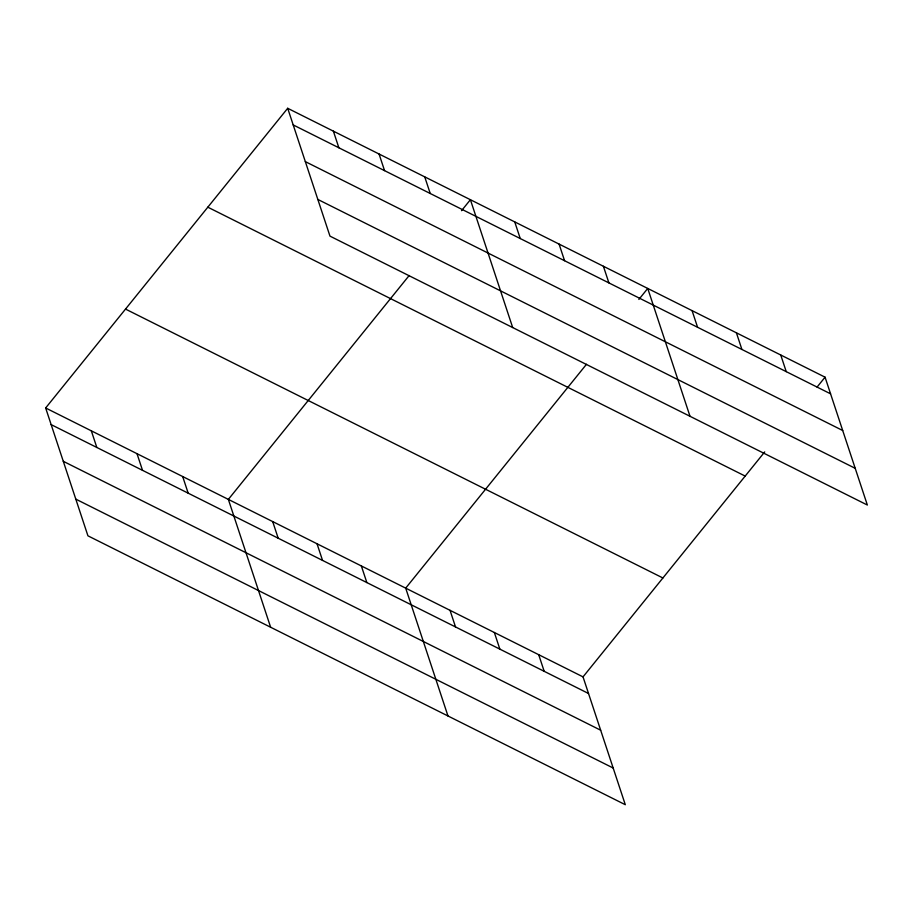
<?xml version="1.0" encoding="UTF-8"?>
<svg xmlns="http://www.w3.org/2000/svg" width="913" height="913" viewBox="0 0 913 913"><rect width="100%" height="100%" fill="white"/><g stroke="black" fill="none" stroke-linecap="round" stroke-linejoin="round"><path stroke-width="1.37" d="M45.65 407.974L583.03 676.875L625.302 804.707L87.933 535.817L45.65 407.974L287.698 108.293L825.067 377.183L867.35 505.026L329.97 236.125L287.698 108.293M409.161 275.532L228.353 499.4L270.636 627.242M461.533 210.698L470.4 199.707L512.684 327.55M586.5 364.264L405.692 588.132L447.975 715.975M638.86 299.441L647.739 288.451L690.011 416.294M583.03 676.875L764.717 451.901M817.078 387.066L825.067 377.183M293.199 124.921L830.568 393.823M305.33 161.624L842.71 430.514M317.838 199.433L855.219 468.323M207.822 207.183L745.191 476.084M125.526 309.085L662.895 577.975M51.151 424.613L588.531 693.503M63.294 461.316L600.663 730.206M75.79 499.126L613.171 768.016M780.741 354.997L786.241 371.637M736.403 332.811L741.904 349.451M692.065 310.625L697.578 327.265M603.402 266.265L608.903 282.904M559.076 244.079L564.576 260.719M514.738 221.893L520.239 238.533M424.728 176.86L430.228 193.488M379.055 154L384.556 170.64M538.693 654.689L544.194 671.317M333.371 131.141L338.871 147.78M494.355 632.504L499.856 649.143M450.029 610.318L455.53 626.957M361.354 565.957L366.855 582.585M317.028 543.771L322.529 560.399M272.69 521.585L278.191 538.225M182.68 476.54L188.181 493.18M137.007 453.693L142.508 470.321M91.323 430.833L96.824 447.473"/></g></svg>
